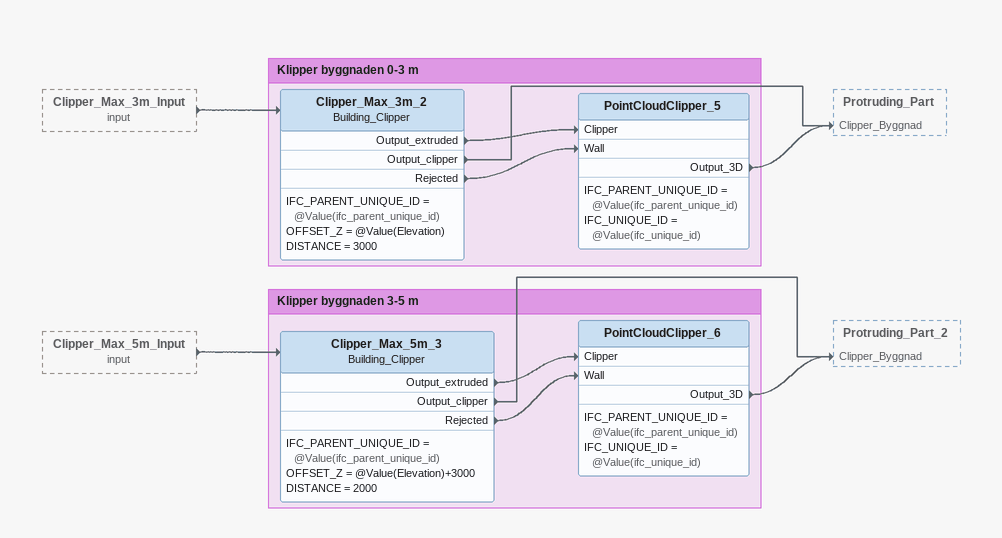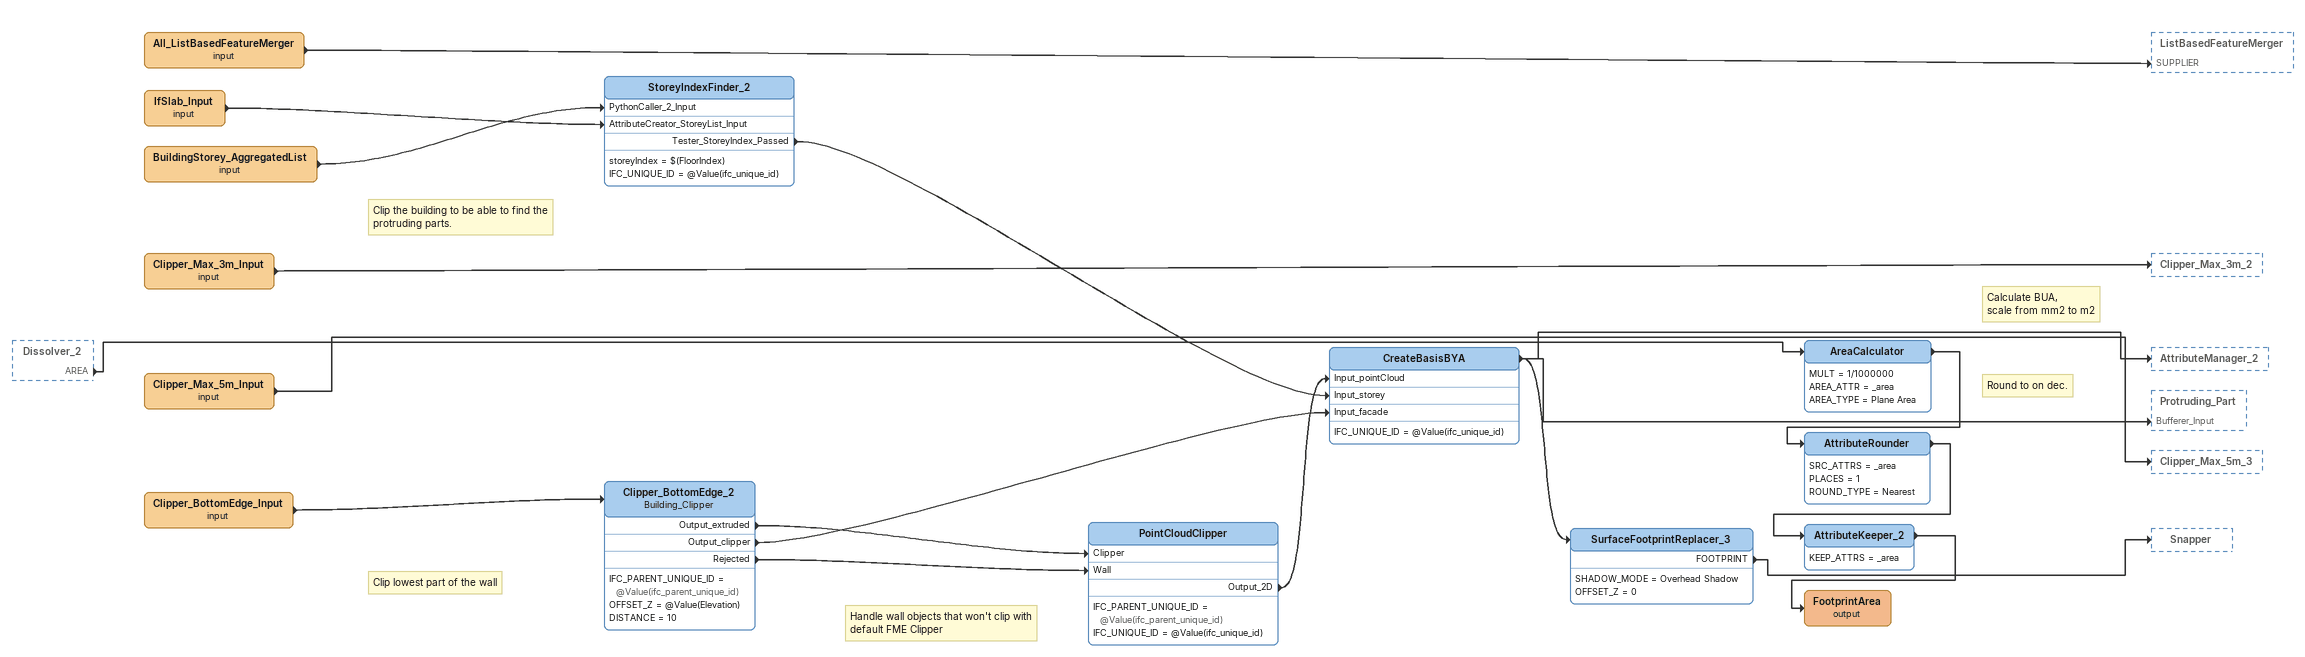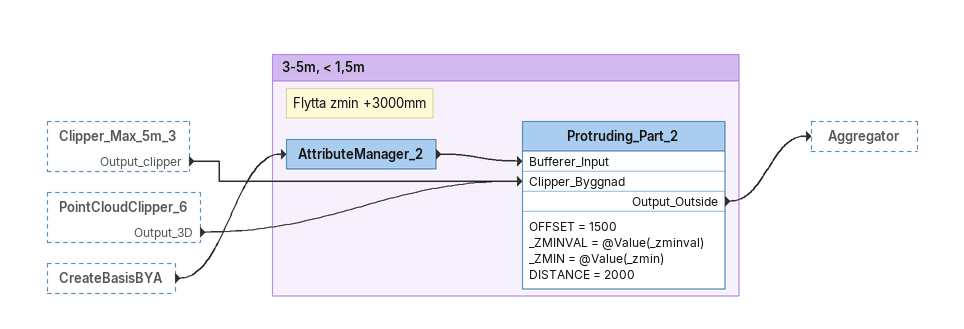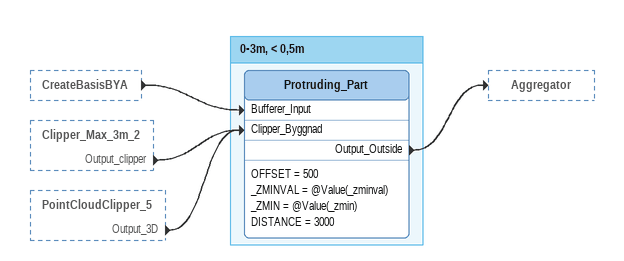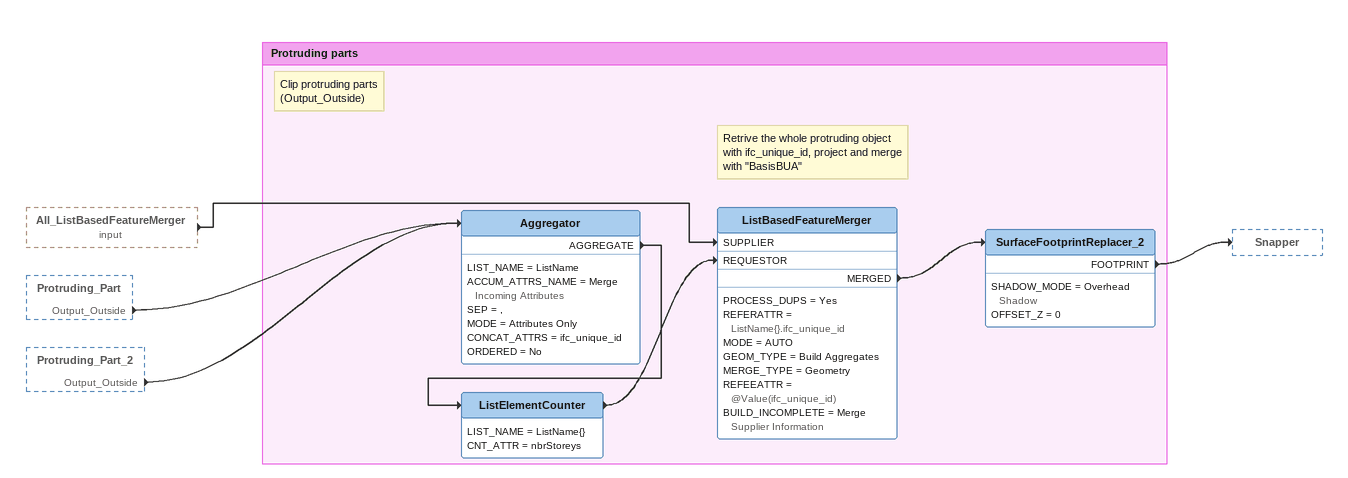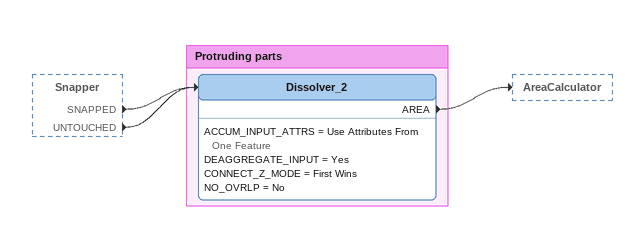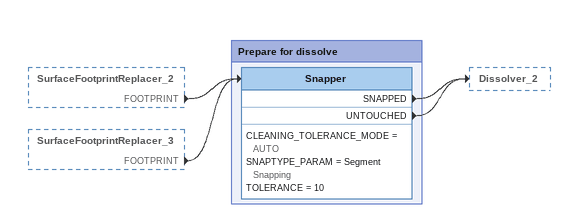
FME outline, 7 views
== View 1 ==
Clipper_Max_3m_Input (input) [outside]
    -> Clipper_Max_3m_2
Clipper_Max_5m_Input (input) [outside]
    -> Clipper_Max_5m_3

Bookmark: Klipper byggnaden 0-3 m
Clipper_Max_3m_2: Building_Clipper
    IFC_PARENT_UNIQUE_ID = @Value(ifc_parent_unique_id)
    OFFSET_Z = @Value(Elevation)
    DISTANCE = 3000
    Output_extruded -> PointCloudClipper_5 [Clipper]
    Output_clipper -> Protruding_Part [Clipper_Byggnad]
    Rejected -> PointCloudClipper_5 [Wall]
PointCloudClipper_5
    IFC_PARENT_UNIQUE_ID = @Value(ifc_parent_unique_id)
    IFC_UNIQUE_ID = @Value(ifc_unique_id)
    Output_3D -> Protruding_Part [Clipper_Byggnad]

Bookmark: Klipper byggnaden 3-5 m
Clipper_Max_5m_3: Building_Clipper
    IFC_PARENT_UNIQUE_ID = @Value(ifc_parent_unique_id)
    OFFSET_Z = @Value(Elevation)+3000
    DISTANCE = 2000
    Output_extruded -> PointCloudClipper_6 [Clipper]
    Output_clipper -> Protruding_Part_2 [Clipper_Byggnad]
    Rejected -> PointCloudClipper_6 [Wall]
PointCloudClipper_6
    IFC_PARENT_UNIQUE_ID = @Value(ifc_parent_unique_id)
    IFC_UNIQUE_ID = @Value(ifc_unique_id)
    Output_3D -> Protruding_Part_2 [Clipper_Byggnad]

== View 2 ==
Dissolver_2 [outside]
    AREA -> AreaCalculator
All_ListBasedFeatureMerger (input)
    -> ListBasedFeatureMerger [SUPPLIER]
IfSlab_Input (input)
    -> StoreyIndexFinder_2 [AttributeCreator_StoreyList_Input]
BuildingStorey_AggregatedList (input)
    -> StoreyIndexFinder_2 [PythonCaller_2_Input]
StoreyIndexFinder_2
    storeyIndex = $(FloorIndex)
    IFC_UNIQUE_ID = @Value(ifc_unique_id)
    Tester_StoreyIndex_Passed -> CreateBasisBYA [Input_storey]
Note: Clip the building to be able to find the protruding parts.
Clipper_Max_3m_Input (input)
    -> Clipper_Max_3m_2
Clipper_Max_5m_Input (input)
    -> Clipper_Max_5m_3
Clipper_BottomEdge_Input (input)
    -> Clipper_BottomEdge_2
Note: Clip lowest part of the wall
Clipper_BottomEdge_2: Building_Clipper
    IFC_PARENT_UNIQUE_ID = @Value(ifc_parent_unique_id)
    OFFSET_Z = @Value(Elevation)
    DISTANCE = 10
    Output_extruded -> PointCloudClipper [Clipper]
    Output_clipper -> CreateBasisBYA [Input_facade]
    Rejected -> PointCloudClipper [Wall]
Note: Handle wall objects that won't clip with default FME Clipper
PointCloudClipper
    IFC_PARENT_UNIQUE_ID = @Value(ifc_parent_unique_id)
    IFC_UNIQUE_ID = @Value(ifc_unique_id)
    Output_2D -> CreateBasisBYA [Input_pointCloud]
CreateBasisBYA
    IFC_UNIQUE_ID = @Value(ifc_unique_id)
    -> AttributeManager_2
    -> Protruding_Part [Bufferer_Input]
    -> SurfaceFootprintReplacer_3
SurfaceFootprintReplacer_3
    SHADOW_MODE = Overhead Shadow
    OFFSET_Z = 0
    FOOTPRINT -> Snapper
Note: Calculate BUA, / scale from mm2 to m2
AreaCalculator
    MULT = 1/1000000
    AREA_ATTR = _area
    AREA_TYPE = Plane Area
    -> AttributeRounder
Note: Round to on dec.
AttributeRounder
    SRC_ATTRS = _area
    PLACES = 1
    ROUND_TYPE = Nearest
    -> AttributeKeeper_2
AttributeKeeper_2
    KEEP_ATTRS = _area
    -> FootprintArea (output)
FootprintArea (output)

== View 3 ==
Clipper_Max_5m_3 [outside]
    Output_clipper -> Protruding_Part_2 [Clipper_Byggnad]
PointCloudClipper_6 [outside]
    Output_3D -> Protruding_Part_2 [Clipper_Byggnad]
CreateBasisBYA [outside]
    -> AttributeManager_2

Bookmark: 3-5m, < 1,5m
Note: Flytta zmin +3000mm
AttributeManager_2
    -> Protruding_Part_2 [Bufferer_Input]
Protruding_Part_2
    OFFSET = 1500
    _ZMINVAL = @Value(_zminval)
    _ZMIN = @Value(_zmin)
    DISTANCE = 2000
    Output_Outside -> Aggregator

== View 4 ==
CreateBasisBYA [outside]
    -> Protruding_Part [Bufferer_Input]
Clipper_Max_3m_2 [outside]
    Output_clipper -> Protruding_Part [Clipper_Byggnad]
PointCloudClipper_5 [outside]
    Output_3D -> Protruding_Part [Clipper_Byggnad]

Bookmark: 0-3m, < 0,5m
Protruding_Part
    OFFSET = 500
    _ZMINVAL = @Value(_zminval)
    _ZMIN = @Value(_zmin)
    DISTANCE = 3000
    Output_Outside -> Aggregator

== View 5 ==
All_ListBasedFeatureMerger (input) [outside]
    -> ListBasedFeatureMerger [SUPPLIER]
Protruding_Part [outside]
    Output_Outside -> Aggregator
Protruding_Part_2 [outside]
    Output_Outside -> Aggregator

Bookmark: Protruding parts
Note: Clip protruding parts (Output_Outside)
Aggregator
    LIST_NAME = ListName
    ACCUM_ATTRS_NAME = Merge Incoming Attributes
    SEP = ,
    MODE = Attributes Only
    CONCAT_ATTRS = ifc_unique_id
    ORDERED = No
    AGGREGATE -> ListElementCounter
ListElementCounter
    LIST_NAME = ListName{}
    CNT_ATTR = nbrStoreys
    -> ListBasedFeatureMerger [REQUESTOR]
Note: Retrive the whole protruding object with ifc_unique_id, project and merge with "BasisBUA"
ListBasedFeatureMerger
    PROCESS_DUPS = Yes
    REFERATTR = ListName{}.ifc_unique_id
    MODE = AUTO
    GEOM_TYPE = Build Aggregates
    MERGE_TYPE = Geometry
    REFEEATTR = @Value(ifc_unique_id)
    BUILD_INCOMPLETE = Merge Supplier Information
    MERGED -> SurfaceFootprintReplacer_2
SurfaceFootprintReplacer_2
    SHADOW_MODE = Overhead Shadow
    OFFSET_Z = 0
    FOOTPRINT -> Snapper

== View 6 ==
Snapper [outside]
    SNAPPED -> Dissolver_2
    UNTOUCHED -> Dissolver_2

Bookmark: Protruding parts
Dissolver_2
    ACCUM_INPUT_ATTRS = Use Attributes From One Feature
    DEAGGREGATE_INPUT = Yes
    CONNECT_Z_MODE = First Wins
    NO_OVRLP = No
    AREA -> AreaCalculator

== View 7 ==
SurfaceFootprintReplacer_2 [outside]
    FOOTPRINT -> Snapper
SurfaceFootprintReplacer_3 [outside]
    FOOTPRINT -> Snapper

Bookmark: Prepare for dissolve
Snapper
    CLEANING_TOLERANCE_MODE = AUTO
    SNAPTYPE_PARAM = Segment Snapping
    TOLERANCE = 10
    SNAPPED -> Dissolver_2
    UNTOUCHED -> Dissolver_2
